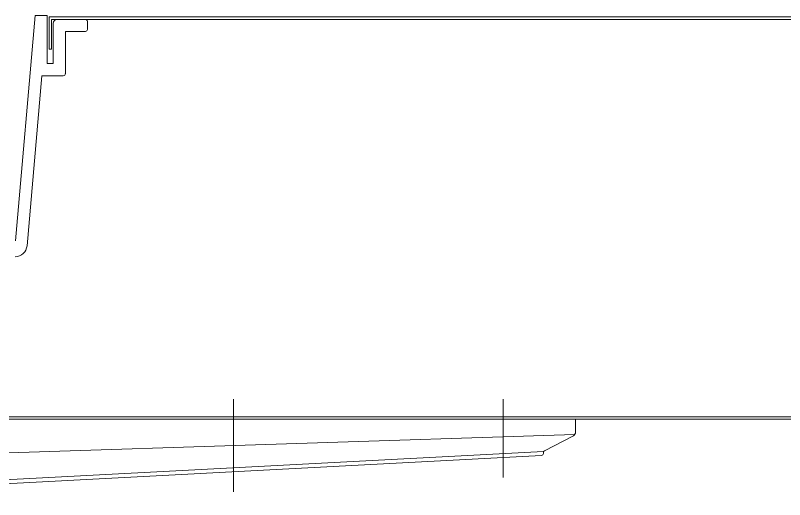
# Model space of a CAD drawing. Header units: millimetres. Extents: x 232323 to 272954, y -5343 to 8721.
# Drawn here: x 245531 to 245731.8, y -4412.9 to -4286.4 of the extents above; entities that cross this region are included whole.
import ezdxf

# ---------------------------------------------------------------- set-up
doc = ezdxf.new("R2010")
doc.units = ezdxf.units.MM
doc.header["$MEASUREMENT"] = 0
doc.layers.add('A-XXXX-FIN2', color=6, linetype='CONTINUOUS', lineweight=20)

msp = doc.modelspace()

# ---------------------------------------------------------------- linework, layer by layer
at = {"layer": 'A-XXXX-FIN2'}
for p, q in [((245531.04, -4345.32), (245536.2, -4286.43)), ((245536.2, -4286.43), (245539.35, -4286.43)), ((245539.35, -4286.43), (245539.35, -4299.03)), ((245539.82, -4286.85), (246392.26, -4286.85)), ((245539.82, -4295.25), (245539.82, -4286.85)), ((245540.45, -4287.48), (246391.63, -4287.48)), ((245540.45, -4295.25), (245540.45, -4287.48)), ((245540.93, -4299.03), (245540.93, -4288.53)), ((245541.98, -4287.48), (245549.33, -4287.48)), ((245549.85, -4288.01), (245549.85, -4290.11)), ((245549.33, -4290.63), (245544.08, -4290.63)), ((245544.08, -4290.63), (245544.08, -4301.66)), ((245539.82, -4295.25), (245540.45, -4295.25)), ((245539.35, -4299.03), (245540.93, -4299.03)), ((245537.98, -4302.18), (245534.09, -4346.56)), ((245543.55, -4302.18), (245537.98, -4302.18)), ((245588.02, -4386.6), (245588.02, -4410.84)), ((245658.37, -4386.6), (245658.37, -4407.12)), ((245485.8, -4391.22), (246446.29, -4391.22)), ((245454.17, -4391.85), (245677.27, -4391.85)), ((245485.17, -4391.85), (246446.92, -4391.85)), ((245677.27, -4395.23), (245677.27, -4391.85)), ((245498.77, -4401.65), (245677.05, -4395.88)), ((245669.15, -4400.1), (245676.7, -4396.16)), ((245668.37, -4401.33), (245450.47, -4412.85)), ((245668.87, -4400.25), (245451.61, -4411.74)), ((245668.87, -4400.81), (245668.87, -4400.57))]:
    msp.add_line(p, q, dxfattribs=at)
for centre, radius, start, end in [((245541.98, -4288.53), 1.05, 90, 180), ((245549.33, -4288.01), 0.525, 0, 90), ((245549.33, -4290.11), 0.525, 270, 0), ((245543.55, -4301.66), 0.525, 270, 0), ((245530.95, -4346.28), 3.15, 270, 354.9869), ((245676.22, -4395.23), 1.05, 297.5554, 0), ((245668.34, -4400.81), 0.525, 273.0272, 0), ((245669.39, -4400.57), 0.525, 117.5554, 180)]:
    msp.add_arc(centre, radius, start, end, dxfattribs=at)

doc.saveas('drawing.dxf')
